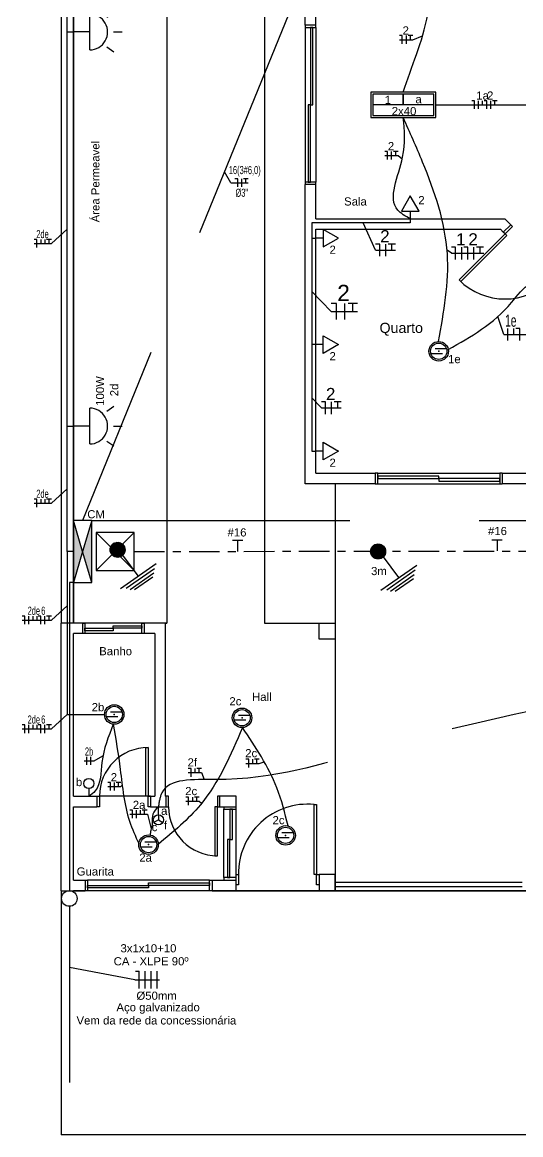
# Model space of a CAD drawing. Extents: x -115 to 23, y 4 to 69.
# Drawn here: x -114.21 to -108.08, y 17 to 30.67 of the extents above; entities that cross this region are included whole.
import ezdxf
from ezdxf.enums import TextEntityAlignment as Align

# ---------------------------------------------------------------- set-up
doc = ezdxf.new("R2010")
doc.units = 0
doc.header["$MEASUREMENT"] = 0
for name, pattern in [('CENTER2', [1.125, 0.75, -0.125, 0.125, -0.125]), ('CONTINU', [0]), ('HIDDEN2', [4.7625, 3.175, -1.5875])]:
    doc.linetypes.add(name, pattern=pattern)
doc.layers.get('0').update_dxf_attribs({"linetype": 'CONTINUOUS'})
for name, color, linetype in [('BASE', 8, 'CONTINUOUS'), ('Chamada', 3, 'CONTINUOUS'), ('E_LUMINO', 160, 'CONTINUOUS'), ('ELETRODUTO', 5, 'CONTINUOUS'), ('Elétrico', 5, 'CONTINUOUS'), ('FNT.GI', 4, 'CONTINUOUS'), ('Texto - Elétrica', 3, 'CONTINUOUS'), ('texto - elétrico', 3, 'CONTINUOUS'), ('TOMADAS.GI', 5, 'CONTINUOUS')]:
    doc.layers.add(name, color=color, linetype=linetype)
doc.layers.add('DI-Fios', color=3, linetype='CONTINUOUS', lineweight=30)
doc.layers.add('DI-Textos do diagrama', color=7, linetype='CONTINUOUS', lineweight=20)
doc.styles.add('ARIAL', font='arial.ttf')
doc.styles.get("Standard").update_dxf_attribs({"font": 'arial.ttf'})

# ---------------------------------------------------------------- blocks, each defined once
blk = doc.blocks.new('A$C3E3F6338')
for p, q in [((-0.067, -0.101), (-0.208, -0.101)), ((-0.017, -0.041), (-0.158, -0.041))]:
    blk.add_line(p, q)
for radius in [0.12, 0.1]:
    blk.add_circle((-0.113, -0.071), radius)
at = {"linetype": 'Continuous'}
blk.add_point((-0.113, -0.071), dxfattribs=at)
blk = doc.blocks.new('A$C089607AB')
at = {"layer": 'TOMADAS.GI', "color": 4}
for p, q in [((0, 0.493), (0, 0.598)), ((-0.184, 0.412), (-0.244, 0.499)), ((0.184, 0.412), (0.244, 0.499)), ((0.22, 0.2), (-0.22, 0.2)), ((0, 0.2), (0, 0))]:
    blk.add_line(p, q, dxfattribs=at)
blk.add_arc((0, 0.201), 0.22, 359.844, 180.156, dxfattribs=at)
blk = doc.blocks.new('A$C2C9C2968')
at = {"layer": 'FNT.GI'}
for p, q in [((0.107, -0.011), (0.362, -0.011)), ((0.234, -0.011), (0.234, -0.287))]:
    blk.add_line(p, q, dxfattribs=at)

msp = doc.modelspace()

# ---------------------------------------------------------------- hatches: boundary and pattern name
at = {"layer": 'Elétrico'}
h = msp.add_hatch(color=256, dxfattribs=at)
h.paths.add_polyline_path([(-113.583, 24.55), (-113.583, 23.79), (-113.471, 24.17)])
h.paths.add_polyline_path([(-113.358, 24.55), (-113.471, 24.17), (-113.358, 23.79)])

# ---------------------------------------------------------------- linework, layer by layer
at = {"layer": 'BASE'}
for p, q in [((-113.733, 37.82), (-113.733, 23.29)), ((-113.583, 37.82), (-113.583, 23.29)), ((-112.433, 37.82), (-112.433, 23.29)), ((-111.233, 37.82), (-111.233, 23.29)), ((-110.733, 30.64), (-110.733, 31.277)), ((-110.603, 30.64), (-110.603, 31.06)), ((-110.603, 30.64), (-110.733, 30.64)), ((-110.733, 25), (-110.733, 28.68)), ((-110.603, 28.68), (-110.733, 28.68)), ((-110.603, 28.26), (-110.603, 28.68)), ((-110.603, 28.26), (-108.278, 28.26)), ((-108.297, 28.094), (-108.205, 28.186)), ((-108.205, 28.186), (-108.278, 28.26)), ((-110.603, 28.13), (-108.332, 28.13)), ((-110.603, 25.13), (-110.603, 28.13)), ((-108.297, 28.094), (-108.332, 28.13)), ((-110.603, 25.13), (-109.871, 25.13)), ((-109.871, 25.13), (-109.871, 25)), ((-108.311, 25.13), (-107.578, 25.13)), ((-108.311, 25.13), (-108.311, 25)), ((-109.871, 25), (-110.733, 25)), ((-110.363, 25), (-110.363, 20)), ((-107.303, 25), (-108.311, 25)), ((-113.733, 20), (-113.733, 23.29)), ((-113.473, 23.29), (-113.733, 23.29)), ((-113.473, 23.29), (-113.473, 23.16)), ((-112.743, 23.29), (-113.443, 23.29)), ((-112.453, 23.29), (-112.713, 23.29)), ((-112.713, 23.29), (-112.713, 23.16)), ((-112.453, 23.29), (-112.453, 21.16)), ((-112.453, 23.29), (-112.433, 23.29)), ((-111.233, 23.29), (-110.363, 23.29)), ((-113.583, 21.16), (-113.583, 23.16)), ((-113.473, 23.16), (-113.583, 23.16)), ((-112.743, 23.16), (-113.443, 23.16)), ((-112.583, 23.16), (-112.713, 23.16)), ((-112.583, 23.16), (-112.583, 21.16)), ((-113.583, 21.16), (-113.293, 21.16)), ((-113.293, 21.16), (-113.293, 21.03)), ((-112.633, 21.16), (-113.263, 21.16)), ((-112.633, 21.16), (-112.583, 21.16)), ((-112.633, 21.16), (-112.633, 21.03)), ((-112.443, 21.16), (-112.453, 21.16)), ((-112.443, 21.03), (-112.443, 21.16)), ((-111.583, 21.16), (-111.783, 21.16)), ((-111.783, 21.03), (-111.783, 21.16)), ((-111.583, 21.03), (-111.583, 21.16)), ((-113.583, 20.13), (-113.583, 21.03)), ((-113.583, 21.03), (-113.293, 21.03)), ((-112.633, 21.03), (-112.443, 21.03)), ((-111.783, 21.03), (-111.733, 21.03)), ((-111.733, 21.03), (-111.583, 21.03)), ((-111.733, 20.16), (-111.733, 21)), ((-111.583, 20.16), (-111.583, 21)), ((-113.583, 20.13), (-113.438, 20.13)), ((-113.438, 20.13), (-113.438, 20)), ((-111.908, 20.13), (-113.408, 20.13)), ((-111.878, 20.13), (-111.733, 20.13)), ((-111.878, 20.13), (-111.878, 20)), ((-111.733, 20.13), (-111.583, 20.13)), ((-111.583, 20), (-111.583, 20.13)), ((-113.733, 20), (-113.733, 17)), ((-113.733, 20), (-113.438, 20)), ((-98.883, 20), (-113.583, 20)), ((-111.908, 20), (-113.408, 20)), ((-111.878, 20), (-111.583, 20)), ((-111.583, 20), (-89.863, 20)), ((-89.733, 17), (-113.733, 17))]:
    msp.add_line(p, q, dxfattribs=at)
at = {"layer": 'BASE', "linetype": 'Continuous'}
for p, q in [((-110.733, 30.61), (-110.733, 28.71)), ((-110.603, 30.61), (-110.603, 28.71)), ((-109.841, 25.13), (-108.341, 25.13)), ((-109.841, 25), (-108.341, 25))]:
    msp.add_line(p, q, dxfattribs=at)
at = {"layer": 'BASE'}
for points in [[(-112.433, 23.29), (-113.583, 23.29), (-113.583, 37.82), (-112.433, 37.82)], [(-112.743, 23.225), (-113.093, 23.225), (-113.093, 23.255), (-112.743, 23.255), (-112.743, 23.225)], [(-110.363, 23.29), (-110.363, 23.09), (-110.563, 23.09), (-110.563, 23.29), (-110.363, 23.29)], [(-113.093, 23.195), (-113.443, 23.195), (-113.443, 23.225), (-113.093, 23.225), (-113.093, 23.195)], [(-112.663, 21.16), (-112.693, 21.16), (-112.693, 21.76), (-112.663, 21.76), (-112.663, 21.16)], [(-111.813, 21.03), (-111.843, 21.03), (-111.843, 20.43), (-111.813, 20.43), (-111.813, 21.03)], [(-111.628, 20.63), (-111.628, 21), (-111.658, 21), (-111.658, 20.63), (-111.628, 20.63)], [(-111.658, 20.16), (-111.658, 20.63), (-111.688, 20.63), (-111.688, 20.16), (-111.658, 20.16)], [(-110.363, 20), (-110.363, 20.2), (-110.563, 20.2), (-110.563, 20), (-110.363, 20)], [(-112.658, 20.035), (-113.408, 20.035), (-113.408, 20.065), (-112.658, 20.065), (-112.658, 20.035)], [(-111.908, 20.065), (-112.658, 20.065), (-112.658, 20.095), (-111.908, 20.095), (-111.908, 20.065)]]:
    msp.add_lwpolyline(points, close=True, dxfattribs=at)
at = {"layer": 'BASE', "linetype": 'Continuous'}
for points in [[(-110.733, 30.64), (-110.733, 30.61), (-110.603, 30.61), (-110.603, 30.64)], [(-110.603, 28.68), (-110.603, 28.71), (-110.733, 28.71), (-110.733, 28.68)], [(-108.205, 28.186), (-108.184, 28.165), (-108.276, 28.073), (-108.297, 28.094)], [(-109.871, 25), (-109.841, 25), (-109.841, 25.13), (-109.871, 25.13)], [(-108.311, 25.13), (-108.341, 25.13), (-108.341, 25), (-108.311, 25)], [(-111.583, 20.2), (-111.553, 20.2), (-111.553, 20.07), (-111.583, 20.07)], [(-110.563, 20.07), (-110.593, 20.07), (-110.593, 20.2), (-110.563, 20.2)]]:
    msp.add_lwpolyline(points, dxfattribs=at)
for points in [[(-110.668, 30.61), (-110.668, 29.66), (-110.638, 29.66), (-110.638, 30.61), (-110.668, 30.61)], [(-110.698, 29.66), (-110.698, 28.71), (-110.668, 28.71), (-110.668, 29.66), (-110.698, 29.66)], [(-108.276, 28.073), (-108.254, 28.052), (-108.82, 27.486), (-108.841, 27.507), (-108.276, 28.073)], [(-109.841, 25.065), (-109.091, 25.065), (-109.091, 25.095), (-109.841, 25.095), (-109.841, 25.065)], [(-109.091, 25.035), (-108.341, 25.035), (-108.341, 25.065), (-109.091, 25.065), (-109.091, 25.035)], [(-110.593, 20.2), (-110.623, 20.2), (-110.623, 21.06), (-110.593, 21.06), (-110.593, 20.2)]]:
    msp.add_lwpolyline(points, close=True, dxfattribs=at)
at = {"layer": 'BASE'}
for points in [[(-113.473, 23.29), (-113.443, 23.29), (-113.443, 23.16), (-113.473, 23.16)], [(-112.713, 23.16), (-112.743, 23.16), (-112.743, 23.29), (-112.713, 23.29)], [(-113.293, 21.16), (-113.263, 21.16), (-113.263, 21.03), (-113.293, 21.03)], [(-112.633, 21.03), (-112.663, 21.03), (-112.663, 21.16), (-112.633, 21.16)], [(-112.443, 21.03), (-112.413, 21.03), (-112.413, 21.16), (-112.443, 21.16)], [(-111.783, 21.16), (-111.813, 21.16), (-111.813, 21.03), (-111.783, 21.03)], [(-111.733, 21.03), (-111.733, 21), (-111.583, 21), (-111.583, 21.03)], [(-113.438, 20.13), (-113.408, 20.13), (-113.408, 20), (-113.438, 20)], [(-111.878, 20), (-111.908, 20), (-111.908, 20.13), (-111.878, 20.13)], [(-111.583, 20.13), (-111.583, 20.16), (-111.733, 20.16), (-111.733, 20.13)], [(-108.063, 20.1), (-110.363, 20.1), (-110.363, 20.05), (-108.063, 20.05)]]:
    msp.add_lwpolyline(points, dxfattribs=at)
at = {"layer": 'BASE', "linetype": 'Continuous'}
for centre, radius, start, end in [((-108.276, 28.073), 0.8, 225, 315), ((-110.703, 20.213), 0.85, 84.599, 180.9233)]:
    msp.add_arc(centre, radius, start, end, dxfattribs=at)
at = {"layer": 'BASE'}
for centre, start, end in [((-112.663, 21.16), 90, 180), ((-111.813, 21.03), 180, 270)]:
    msp.add_arc(centre, 0.6, start, end, dxfattribs=at)
at = {"layer": 'Chamada'}
for p, q in [((-109.41, 30.46), (-109.289, 30.508)), ((-109.59, 29.038), (-109.54, 28.996)), ((-111.646, 28.701), (-111.725, 28.836)), ((-109.867, 27.873), (-110.022, 28.21)), ((-113.854, 27.955), (-113.658, 28.133)), ((-108.932, 27.835), (-108.988, 27.872)), ((-110.414, 27.119), (-110.653, 27.367)), ((-108.292, 26.836), (-108.363, 27.056)), ((-110.533, 25.934), (-110.653, 26.058)), ((-113.854, 24.763), (-113.658, 24.941)), ((-113.854, 23.325), (-113.658, 23.502)), ((-113.854, 21.988), (-113.658, 22.166)), ((-113.326, 21.596), (-113.22, 21.658)), ((-111.298, 21.565), (-111.236, 21.583)), ((-112.008, 21.451), (-111.975, 21.365)), ((-112.998, 21.281), (-112.983, 21.295)), ((-112.037, 21.099), (-112.007, 21.074)), ((-112.673, 20.941), (-112.627, 20.761)), ((-112.826, 18.904), (-113.633, 19.054))]:
    msp.add_line(p, q, dxfattribs=at)
at = {"layer": 'Chamada', "linetype": 'Continuous'}
for p, q in [((-109.572, 30.46), (-109.41, 30.46)), ((-109.753, 29.038), (-109.59, 29.038)), ((-111.646, 28.701), (-111.433, 28.701)), ((-114.064, 27.955), (-113.854, 27.955)), ((-109.867, 27.873), (-109.623, 27.873)), ((-108.932, 27.835), (-108.536, 27.835)), ((-110.414, 27.119), (-110.089, 27.119)), ((-108.292, 26.836), (-107.899, 26.836)), ((-110.533, 25.934), (-110.29, 25.934)), ((-114.064, 24.763), (-113.854, 24.763)), ((-114.212, 23.325), (-113.854, 23.325)), ((-114.212, 21.988), (-113.854, 21.988)), ((-113.45, 21.596), (-113.326, 21.596)), ((-111.461, 21.565), (-111.298, 21.565)), ((-112.17, 21.451), (-112.008, 21.451)), ((-113.161, 21.281), (-112.998, 21.281)), ((-112.199, 21.099), (-112.037, 21.099)), ((-112.89, 20.941), (-112.673, 20.941)), ((-112.826, 18.904), (-112.524, 18.904))]:
    msp.add_line(p, q, dxfattribs=at)
at = {"layer": 'DI-Fios', "linetype": 'Continuous'}
for p, q in [((-112.818, 19.01), (-112.776, 19.01)), ((-112.776, 18.798), (-112.776, 19.01)), ((-112.702, 18.798), (-112.702, 19.01)), ((-112.628, 18.798), (-112.628, 19.01)), ((-112.554, 18.798), (-112.554, 19.01))]:
    msp.add_line(p, q, dxfattribs=at)
at = {"layer": 'E_LUMINO'}
for points in [[(-109.127, 29.817), (-109.927, 29.817), (-109.927, 29.502), (-109.127, 29.502)], [(-109.152, 29.792), (-109.902, 29.792), (-109.902, 29.527), (-109.152, 29.527)]]:
    msp.add_lwpolyline(points, close=True, dxfattribs=at)
msp.add_lwpolyline([(-109.152, 29.66), (-109.527, 29.66), (-109.527, 29.792), (-109.527, 29.66), (-109.902, 29.66)], dxfattribs=at)
at = {"layer": 'ELETRODUTO', "linetype": 'CENTER2', "ltscale": 0.5}
msp.add_line((-112.836, 24.17), (-106.836, 24.175), dxfattribs=at)
at = {"layer": 'Elétrico', "linetype": 'Continuous'}
for p, q in [((-109.539, 30.51), (-109.572, 30.51)), ((-109.539, 30.41), (-109.539, 30.51)), ((-109.489, 30.41), (-109.489, 30.51)), ((-109.41, 30.51), (-109.468, 30.51)), ((-109.439, 30.46), (-109.439, 30.51)), ((-108.651, 29.71), (-108.684, 29.71)), ((-108.651, 29.61), (-108.651, 29.71)), ((-108.601, 29.61), (-108.601, 29.71)), ((-108.551, 29.66), (-108.551, 29.71)), ((-108.501, 29.71), (-108.534, 29.71)), ((-108.501, 29.61), (-108.501, 29.71)), ((-108.451, 29.61), (-108.451, 29.71)), ((-108.372, 29.71), (-108.43, 29.71)), ((-108.401, 29.66), (-108.401, 29.71)), ((-109.72, 29.088), (-109.753, 29.088)), ((-109.72, 28.988), (-109.72, 29.088)), ((-109.67, 28.988), (-109.67, 29.088)), ((-109.59, 29.088), (-109.649, 29.088)), ((-109.62, 29.038), (-109.62, 29.088)), ((-111.562, 28.751), (-111.596, 28.751)), ((-111.562, 28.651), (-111.562, 28.751)), ((-111.512, 28.651), (-111.512, 28.751)), ((-111.433, 28.751), (-111.492, 28.751)), ((-111.462, 28.701), (-111.462, 28.751)), ((-109.441, 28.354), (-109.441, 28.26)), ((-114.031, 28.005), (-114.064, 28.005)), ((-114.031, 27.905), (-114.031, 28.005)), ((-113.981, 27.955), (-113.981, 28.005)), ((-113.931, 27.955), (-113.931, 28.005)), ((-113.854, 28.005), (-113.912, 28.005)), ((-113.883, 27.955), (-113.883, 28.005)), ((-110.51, 28.021), (-110.603, 28.021)), ((-109.817, 27.948), (-109.867, 27.948)), ((-109.817, 27.798), (-109.817, 27.948)), ((-109.742, 27.798), (-109.742, 27.948)), ((-109.623, 27.948), (-109.711, 27.948)), ((-109.667, 27.873), (-109.667, 27.948)), ((-108.883, 27.91), (-108.932, 27.91)), ((-108.883, 27.76), (-108.883, 27.91)), ((-108.808, 27.76), (-108.808, 27.91)), ((-108.733, 27.91), (-108.782, 27.91)), ((-108.733, 27.76), (-108.733, 27.91)), ((-108.658, 27.76), (-108.658, 27.91)), ((-108.539, 27.91), (-108.626, 27.91)), ((-108.583, 27.835), (-108.583, 27.91)), ((-110.347, 27.219), (-110.414, 27.219)), ((-110.347, 27.019), (-110.347, 27.219)), ((-110.247, 27.019), (-110.247, 27.219)), ((-110.089, 27.219), (-110.205, 27.219)), ((-110.147, 27.119), (-110.147, 27.219)), ((-108.242, 26.761), (-108.242, 26.911)), ((-108.167, 26.836), (-108.167, 26.911)), ((-108.092, 26.911), (-108.142, 26.911)), ((-108.092, 26.761), (-108.092, 26.911)), ((-110.51, 26.712), (-110.603, 26.712)), ((-110.483, 26.009), (-110.533, 26.009)), ((-110.483, 25.859), (-110.483, 26.009)), ((-110.408, 25.859), (-110.408, 26.009)), ((-110.29, 26.009), (-110.377, 26.009)), ((-110.333, 25.934), (-110.333, 26.009)), ((-110.51, 25.404), (-110.603, 25.404)), ((-114.031, 24.813), (-114.064, 24.813)), ((-114.031, 24.713), (-114.031, 24.813)), ((-113.981, 24.763), (-113.981, 24.813)), ((-113.931, 24.763), (-113.931, 24.813)), ((-113.854, 24.813), (-113.912, 24.813)), ((-113.883, 24.763), (-113.883, 24.813)), ((-114.179, 23.375), (-114.212, 23.375)), ((-114.179, 23.275), (-114.179, 23.375)), ((-114.129, 23.275), (-114.129, 23.375)), ((-114.079, 23.325), (-114.079, 23.375)), ((-114.029, 23.325), (-114.029, 23.375)), ((-113.983, 23.375), (-114.016, 23.375)), ((-113.983, 23.275), (-113.983, 23.375)), ((-113.933, 23.275), (-113.933, 23.375)), ((-113.854, 23.375), (-113.912, 23.375)), ((-113.883, 23.325), (-113.883, 23.375)), ((-114.179, 22.038), (-114.212, 22.038)), ((-114.179, 21.938), (-114.179, 22.038)), ((-114.129, 21.938), (-114.129, 22.038)), ((-114.079, 21.988), (-114.079, 22.038)), ((-114.029, 21.988), (-114.029, 22.038)), ((-113.983, 22.038), (-114.016, 22.038)), ((-113.983, 21.938), (-113.983, 22.038)), ((-113.933, 21.938), (-113.933, 22.038)), ((-113.854, 22.038), (-113.912, 22.038)), ((-113.883, 21.988), (-113.883, 22.038)), ((-113.417, 21.546), (-113.417, 21.646)), ((-113.367, 21.546), (-113.367, 21.646)), ((-111.427, 21.615), (-111.461, 21.615)), ((-111.427, 21.515), (-111.427, 21.615)), ((-111.377, 21.565), (-111.377, 21.615)), ((-111.298, 21.615), (-111.356, 21.615)), ((-111.327, 21.565), (-111.327, 21.615)), ((-112.137, 21.501), (-112.17, 21.501)), ((-112.137, 21.401), (-112.137, 21.501)), ((-112.087, 21.451), (-112.087, 21.501)), ((-112.008, 21.501), (-112.066, 21.501)), ((-112.037, 21.451), (-112.037, 21.501)), ((-113.128, 21.331), (-113.161, 21.331)), ((-113.128, 21.231), (-113.128, 21.331)), ((-113.078, 21.231), (-113.078, 21.331)), ((-112.998, 21.331), (-113.057, 21.331)), ((-113.028, 21.281), (-113.028, 21.331)), ((-112.166, 21.149), (-112.199, 21.149)), ((-112.166, 21.049), (-112.166, 21.149)), ((-112.116, 21.099), (-112.116, 21.149)), ((-112.037, 21.149), (-112.095, 21.149)), ((-112.066, 21.099), (-112.066, 21.149)), ((-112.857, 20.991), (-112.89, 20.991)), ((-112.857, 20.891), (-112.857, 20.991)), ((-112.807, 20.891), (-112.807, 20.991)), ((-112.757, 20.941), (-112.757, 20.991)), ((-112.677, 20.991), (-112.736, 20.991)), ((-112.707, 20.941), (-112.707, 20.991))]:
    msp.add_line(p, q, dxfattribs=at)
at = {"layer": 'Elétrico', "linetype": 'HIDDEN2'}
for p, q in [((-113.358, 24.55), (-104.053, 24.55)), ((-113.633, 19.808), (-113.633, 17.64))]:
    msp.add_line(p, q, dxfattribs=at)
at = {"layer": 'Elétrico'}
for p, q in [((-113.393, 21.256), (-113.393, 21.16)), ((-112.538, 20.934), (-112.538, 21.03)), ((-112.538, 20.934), (-112.538, 20.871)), ((-112.538, 20.871), (-112.592, 20.84)), ((-112.538, 20.871), (-112.484, 20.84))]:
    msp.add_line(p, q, dxfattribs=at)
for points in [[(-113.658, 30.555), (-113.658, 35.398), (-113.583, 35.398)], [(-113.658, 25.711), (-113.658, 30.555), (-113.583, 30.555)], [(-109.441, 28.26), (-109.441, 28.21), (-110.603, 28.21), (-110.653, 28.21), (-110.653, 28.021), (-110.603, 28.021)], [(-110.653, 28.021), (-110.653, 26.712), (-110.653, 25.404), (-110.603, 25.404)], [(-110.603, 26.712), (-110.653, 26.712)], [(-113.658, 24.17), (-113.658, 25.711), (-113.583, 25.711)], [(-113.358, 24.55), (-113.471, 24.17), (-113.583, 24.55)], [(-113.583, 24.17), (-113.658, 24.17), (-113.658, 22.166), (-113.2, 22.166)], [(-113.358, 23.79), (-113.471, 24.17), (-113.583, 23.79)], [(-113.583, 23.79), (-113.633, 23.79), (-113.633, 20)]]:
    msp.add_lwpolyline(points, dxfattribs=at)
at = {"layer": 'Elétrico', "linetype": 'HIDDEN2'}
msp.add_lwpolyline([(-110.833, 31.025), (-113.471, 24.55)], dxfattribs=at)
at = {"layer": 'Elétrico', "linetype": 'Continuous'}
for points in [[(-109.333, 28.354), (-109.441, 28.541), (-109.549, 28.354), (-109.333, 28.354, 1.732025)], [(-110.51, 27.913), (-110.322, 28.021), (-110.51, 28.129), (-110.51, 27.913, 1.732025)], [(-110.51, 26.821), (-110.322, 26.712), (-110.51, 26.604), (-110.51, 26.821, -1.732025)], [(-110.51, 25.512), (-110.322, 25.404), (-110.51, 25.295), (-110.51, 25.512, -1.732025)]]:
    msp.add_lwpolyline(points, format="xyb", dxfattribs=at)
at = {"layer": 'Elétrico'}
msp.add_lwpolyline([(-113.358, 23.79), (-113.358, 24.55), (-113.583, 24.55), (-113.583, 23.79)], close=True, dxfattribs=at)
at = {"layer": 'Elétrico', "linetype": 'Continuous', "lineweight": -2}
for centre in [(-113.394, 21.318), (-112.538, 20.871)]:
    msp.add_circle(centre, 0.0625, dxfattribs=at)
at = {"layer": 'Elétrico'}
msp.add_circle((-113.633, 19.904), 0.096, dxfattribs=at)
for points in [[(-109.527, 29.817), (-109.364, 30.28), (-109.225, 30.782), (-109.239, 31.009), (-109.428, 31.11)], [(-109.127, 29.66), (-107.775, 29.66)], [(-109.441, 28.26), (-109.595, 28.366), (-109.535, 29.017), (-109.527, 29.502)], [(-109.094, 26.75), (-108.985, 27.83), (-109.289, 28.956), (-109.527, 29.502)], [(-108.973, 26.653), (-108.196, 27.229), (-107.962, 27.455), (-107.633, 27.431)], [(-113.093, 22.046), (-113.232, 21.576), (-113.316, 21.226), (-113.393, 21.16)], [(-113.093, 22.046), (-113.007, 21.488), (-112.893, 20.854), (-112.778, 20.578)], [(-111.504, 22.005), (-112.022, 21.055), (-112.538, 20.573)], [(-110.943, 20.796), (-111.081, 21.263), (-111.504, 22.005)], [(-112.538, 21.03), (-112.607, 20.941), (-112.613, 20.838), (-112.631, 20.74), (-112.64, 20.684)]]:
    msp.add_spline(points, degree=3, dxfattribs=at)
at = {"layer": 'Elétrico', "linetype": 'HIDDEN2'}
msp.add_spline([(-101.361, 23.605), (-101.553, 23.84), (-102.112, 23.764), (-109.981, 21.713), (-111.844, 21.365), (-112.495, 21.204), (-112.538, 21.03)], degree=3, dxfattribs=at)
at = {"layer": 'TOMADAS.GI', "color": 6}
for p, q in [((-112.836, 23.936), (-113.304, 24.404)), ((-113.304, 23.936), (-112.836, 24.404))]:
    msp.add_line(p, q, dxfattribs=at)
at = {"layer": 'TOMADAS.GI', "color": 6, "linetype": 'Continuous'}
for p, q in [((-113.007, 24.275), (-113.131, 24.188)), ((-113.023, 24.28), (-113.13, 24.205)), ((-112.994, 24.269), (-113.13, 24.173)), ((-112.982, 24.261), (-113.126, 24.16)), ((-113.044, 24.281), (-113.124, 24.225)), ((-112.972, 24.252), (-113.121, 24.148)), ((-112.964, 24.242), (-113.114, 24.136)), ((-112.957, 24.231), (-113.106, 24.126)), ((-113.081, 24.271), (-113.102, 24.256)), ((-112.952, 24.219), (-113.096, 24.117)), ((-112.949, 24.205), (-113.085, 24.11)), ((-109.804, 24.255), (-109.928, 24.168)), ((-109.82, 24.259), (-109.926, 24.185)), ((-109.79, 24.248), (-109.926, 24.153)), ((-109.778, 24.241), (-109.923, 24.139)), ((-109.841, 24.261), (-109.92, 24.205)), ((-109.769, 24.232), (-109.918, 24.127)), ((-109.76, 24.222), (-109.911, 24.116)), ((-109.754, 24.21), (-109.903, 24.106)), ((-109.878, 24.251), (-109.898, 24.236)), ((-112.947, 24.19), (-113.071, 24.103)), ((-112.949, 24.173), (-113.055, 24.099)), ((-112.955, 24.153), (-113.034, 24.097)), ((-112.977, 24.122), (-112.997, 24.107)), ((-112.785, 23.869), (-112.975, 24.124)), ((-109.749, 24.198), (-109.893, 24.097)), ((-109.745, 24.185), (-109.881, 24.089)), ((-109.744, 24.17), (-109.868, 24.083)), ((-109.745, 24.153), (-109.852, 24.078)), ((-109.751, 24.133), (-109.831, 24.077)), ((-109.773, 24.102), (-109.794, 24.087)), ((-109.582, 23.849), (-109.771, 24.104)), ((-113.004, 23.715), (-112.566, 24.023)), ((-112.586, 23.958), (-112.934, 23.714)), ((-109.801, 23.695), (-109.362, 24.002)), ((-109.382, 23.938), (-109.73, 23.694)), ((-112.887, 23.702), (-112.594, 23.908)), ((-112.831, 23.7), (-112.605, 23.858)), ((-109.684, 23.682), (-109.391, 23.887)), ((-109.627, 23.68), (-109.402, 23.838))]:
    msp.add_line(p, q, dxfattribs=at)
at = {"layer": 'TOMADAS.GI', "color": 6}
msp.add_lwpolyline([(-113.304, 24.404), (-113.304, 23.936), (-112.836, 23.936), (-112.836, 24.404)], close=True, dxfattribs=at)
at = {"layer": 'TOMADAS.GI', "color": 6, "linetype": 'Continuous'}
for centre in [(-113.039, 24.189), (-109.836, 24.169)]:
    msp.add_circle(centre, 0.0919, dxfattribs=at)

# ---------------------------------------------------------------- block references
at = {"layer": 'E_LUMINO', "linetype": 'Continuous'}
for p in [(-108.978, 26.701), (-112.968, 22.237), (-111.396, 22.196), (-110.861, 20.751), (-112.546, 20.637)]:
    msp.add_blockref('A$C3E3F6338', p, dxfattribs=at)
at = {"layer": 'FNT.GI', "xscale": 0.5, "yscale": 0.5, "zscale": 0.5, "rotation": 359.999999999974}
for p in [(-111.681, 24.313, 0), (-108.49, 24.319, 0)]:
    msp.add_blockref('A$C2C9C2968', p, dxfattribs=at)
at = {"layer": 'TOMADAS.GI', "rotation": 270}
for p in [(-113.583, 30.555), (-113.583, 25.711)]:
    msp.add_blockref('A$C089607AB', p, dxfattribs=at)

# ---------------------------------------------------------------- texts
at = {"layer": 'DI-Textos do diagrama', "color": 2, "linetype": 'CONTINU', "style": 'ARIAL'}
for s, p in [('3x1x10+10', (-113.004, 19.242)), ('CA - XLPE 90º', (-113.088, 19.082)), ('%%C50mm', (-112.808, 18.659)), ('Aço galvanizado', (-113.054, 18.517)), ('Vem da rede da concessionária', (-113.545, 18.355))]:
    msp.add_text(s, height=0.1, dxfattribs=at).set_placement(p)
at = {"layer": 'Texto - Elétrica', "color": 2, "linetype": 'Continuous', "style": 'ARIAL'}
for s, height, p in [('2', 0.1, (-109.535, 30.524)), ('1a', 0.1, (-108.629, 29.724)), ('2', 0.1, (-108.497, 29.724)), ('2', 0.1, (-109.716, 29.102)), ('2', 0.15, (-109.811, 27.969)), ('1', 0.15, (-108.877, 27.931)), ('2', 0.15, (-108.727, 27.931)), ('2', 0.2, (-110.339, 27.247)), ('2', 0.15, (-110.478, 26.03)), ('2f', 0.1, (-112.179, 21.527)), ('2c', 0.1, (-111.47, 21.64)), ('2', 0.1, (-113.124, 21.345)), ('2c', 0.1, (-112.208, 21.174)), ('2a', 0.1, (-112.853, 21.005))]:
    msp.add_text(s, height=height, dxfattribs=at).set_placement(p)
at = {"layer": 'Texto - Elétrica', "color": 2}
msp.add_text('Área Permeavel', height=0.1, rotation=90, dxfattribs=at).set_placement((-113.233, 28.716), align=Align.BOTTOM_CENTER)
at = {"layer": 'Texto - Elétrica', "color": 2, "linetype": 'Continuous', "style": 'ARIAL', "width": 0.6}
for s, height, p in [('16(3#6,0)', 0.1, (-111.672, 28.808)), ('%%C3"', 0.1, (-111.59, 28.529)), ('2de', 0.1, (-114.039, 28.021)), ('1e', 0.15, (-108.275, 26.932)), ('2de', 0.1, (-114.039, 24.829)), ('2de', 0.1, (-114.146, 23.391)), ('6', 0.1, (-113.979, 23.391)), ('2de', 0.1, (-114.146, 22.054)), ('6', 0.1, (-113.979, 22.054)), ('2b', 0.1, (-113.442, 21.66))]:
    msp.add_text(s, height=height, dxfattribs=at).set_placement(p)
at = {"layer": 'Texto - Elétrica', "color": 2, "style": 'ARIAL'}
for s, p in [('100W', (-113.206, 25.96)), ('2d', (-113.031, 26.077))]:
    msp.add_text(s, height=0.1, rotation=90, dxfattribs=at).set_placement(p)
at = {"layer": 'Texto - Elétrica', "color": 2}
for s, p in [('CM', (-113.304, 24.547)), ('Banho', (-113.064, 22.864)), ('Hall', (-111.266, 22.302)), ('Guarita', (-113.314, 20.156))]:
    msp.add_text(s, height=0.1, dxfattribs=at).set_placement(p, align=Align.BOTTOM_CENTER)
at = {"layer": 'Texto - Elétrica', "color": 2, "style": 'ARIAL'}
for p in [(-111.688, 24.354), (-108.485, 24.371)]:
    msp.add_text('#16', height=0.1, dxfattribs=at).set_placement(p)
at = {"layer": 'Texto - Elétrica', "color": 2, "linetype": 'CENTER2', "ltscale": 0.5, "insert": (-109.923, 23.979), "char_height": 0.1, "width": 0.01256, "attachment_point": 1, "style": 'ARIAL'}
msp.add_mtext('3m', dxfattribs=at)
at = {"layer": 'texto - elétrico', "color": 2, "linetype": 'Continuous', "lineweight": -2, "style": 'ARIAL'}
for s, p in [('1', (-109.755, 29.641)), ('a', (-109.377, 29.649)), ('2x40', (-109.669, 29.503)), ('2', (-109.342, 28.408)), ('2', (-110.434, 27.799)), ('2', (-110.434, 26.49)), ('1e', (-108.977, 26.454)), ('2', (-110.434, 25.181)), ('2b', (-113.358, 22.176)), ('2c', (-111.665, 22.248)), ('b', (-113.552, 21.255)), ('a', (-112.505, 20.902)), ('c', (-112.621, 20.701)), ('f', (-112.47, 20.726)), ('2c', (-111.134, 20.787)), ('2a', (-112.773, 20.326))]:
    msp.add_text(s, height=0.1, dxfattribs=at).set_placement(p, align=Align.BOTTOM_LEFT)
at = {"layer": 'texto - elétrico', "color": 2, "style": 'ARIAL'}
for s, height, p in [('Sala', 0.1, (-110.115, 28.392)), ('Quarto', 0.125, (-109.552, 26.818))]:
    msp.add_text(s, height=height, dxfattribs=at).set_placement(p, align=Align.BOTTOM_CENTER)

doc.saveas('drawing.dxf')
